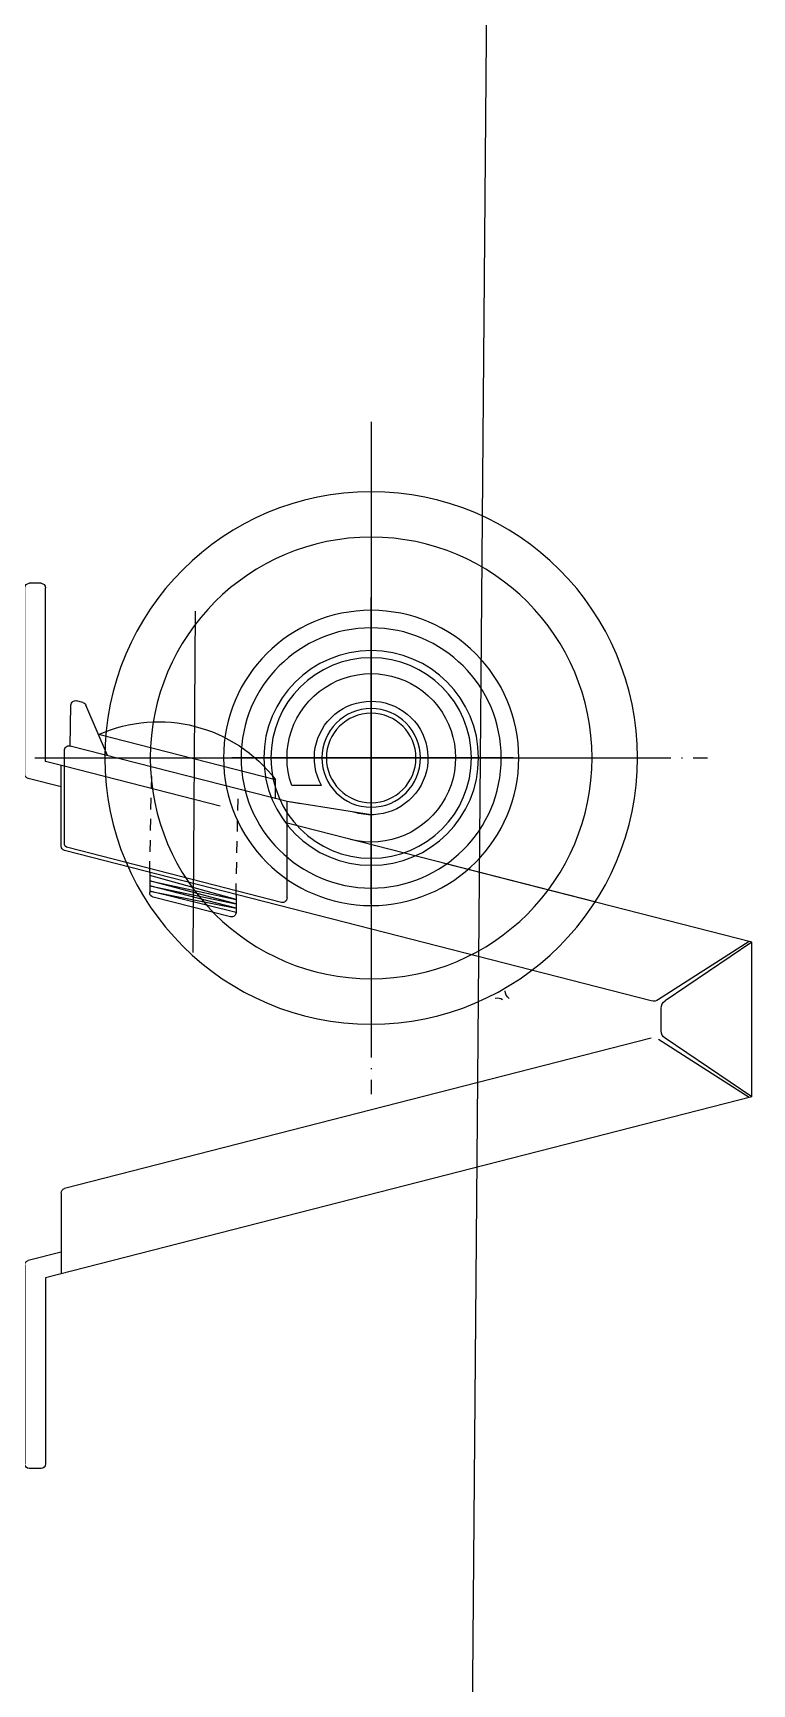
# Model space of a CAD drawing. Header units: millimetres. Extents: x 0 to 420000, y 0 to 297000.
# Drawn here: x 231860.9 to 231928.7, y 44917.4 to 45073.2 of the extents above; entities that cross this region are included whole.
import ezdxf

# ---------------------------------------------------------------- set-up
doc = ezdxf.new("R2010")
doc.units = ezdxf.units.MM
doc.linetypes.add('CEN', pattern=[62, 60, -1, 0, -1])
doc.linetypes.add('HID', pattern=[2, 1.1, -0.9])
doc.layers.add('[0]', color=255, linetype='Continuous')
doc.layers.add('CEN', color=1, linetype='CEN')

# ---------------------------------------------------------------- blocks, each defined once
blk = doc.blocks.new('11')
at = {"color": 7}
for p, q in [((5196.9856117918, -25158.74656224536), (5196.9856117918, -25142.37552183244)), ((5196.9856117918, -25158.74656224536), (5196.9856117918, -25142.37552183244)), ((5198.958219189871, -25159.94462801603), (5198.958219189871, -25142.37552183244)), ((5198.958219189871, -25159.94462801603), (5198.958219189871, -25142.37552183244)), ((5195.527597628081, -25166.75567892503), (5195.527597628081, -25159.12017837481)), ((5195.527597628081, -25166.75567892503), (5195.527597628081, -25159.12017837481)), ((5195.527597628081, -25199.47049692017), (5195.527597628081, -25207.10599747038)), ((5195.527597628081, -25199.47049692017), (5195.527597628081, -25207.10599747038)), ((5198.958219189871, -25206.28154782916), (5198.958219189871, -25225.05243651546)), ((5198.958219189871, -25206.28154782916), (5198.958219189871, -25225.05243651546)), ((5196.9856117918, -25207.47961359983), (5196.9856117918, -25225.05243651546)), ((5196.9856117918, -25207.47961359983), (5196.9856117918, -25225.05243651546))]:
    blk.add_line(p, q, dxfattribs=at)
at = {"color": 7, "linetype": 'CEN'}
for p, q in [((5197.414439487025, -25141.94669413718), (5198.529391494647, -25141.94669413718)), ((5197.414439487025, -25141.94669413718), (5198.529391494647, -25141.94669413718)), ((5197.414439487025, -25225.48126421071), (5198.529391494647, -25225.48126421071)), ((5197.414439487025, -25225.48126421071), (5198.529391494647, -25225.48126421071))]:
    blk.add_line(p, q, dxfattribs=at)
for p, q in [((5195.098304052898, -25159.23018485349), (5196.9856117918, -25158.74656224536)), ((5195.098304052898, -25159.23018485349), (5196.9856117918, -25158.74656224536)), ((5180.50443827594, -25162.96986295882), (5195.098304052898, -25159.23018485349)), ((5180.50443827594, -25162.96986295882), (5195.098304052898, -25159.23018485349)), ((5195.527597628081, -25161.15652083867), (5198.635839257804, -25160.36003392103)), ((5195.527597628081, -25161.15652083867), (5198.635839257804, -25160.36003392103)), ((5139.851221174383, -25181.35554643866), (5195.205217696015, -25167.17108483002)), ((5139.851221174383, -25181.35554643866), (5195.205217696015, -25167.17108483002)), ((5130.345787954079, -25175.82301710378), (5159.492347089938, -25168.35421132523)), ((5130.345787954079, -25190.40315874137), (5130.345787954079, -25175.82301710378)), ((5130.345787954079, -25175.82301710378), (5138.543459577125, -25181.33864875598)), ((5130.345787954079, -25190.40315874137), (5130.345787954079, -25175.82301710378)), ((5130.345787954079, -25175.82301710378), (5138.543459577125, -25181.33864875598)), ((5130.595932329953, -25175.75891760748), (5139.159552539045, -25181.23631672427)), ((5130.595932329953, -25175.75891760748), (5139.159552539045, -25181.23631672427)), ((5138.922341858552, -25184.17594499356), (5138.922341858552, -25182.05023085157)), ((5138.922341858552, -25184.17594499356), (5138.922341858552, -25182.05023085157)), ((5130.345787954079, -25190.40315874137), (5138.543459577125, -25184.88752708922)), ((5130.345787954079, -25190.40315874137), (5138.543459577125, -25184.88752708922)), ((5130.595932329953, -25190.46725823771), (5139.159552539045, -25184.98985912086)), ((5130.595932329953, -25190.46725823771), (5139.159552539045, -25184.98985912086)), ((5139.851221174383, -25184.87062940653), (5195.205217696015, -25199.05509101518)), ((5139.851221174383, -25184.87062940653), (5195.205217696015, -25199.05509101518)), ((5130.345787954079, -25190.40315874137), (5196.9856117918, -25207.47961359983)), ((5130.345787954079, -25190.40315874137), (5196.9856117918, -25207.47961359983)), ((5195.527597628081, -25205.06965500652), (5198.635839257804, -25205.86614192417)), ((5195.527597628081, -25205.06965500652), (5198.635839257804, -25205.86614192417))]:
    blk.add_line(p, q)
at = {"color": 7}
for centre, start, end in [((5197.414439487047, -25142.37552183244), 90, 180), ((5197.414439487047, -25142.37552183244), 90, 180), ((5198.529391494669, -25142.37552183244), 0, 90), ((5198.529391494669, -25142.37552183244), 0, 90), ((5197.414439487047, -25225.05243651546), 180, 270), ((5197.414439487047, -25225.05243651546), 180, 270), ((5198.529391494669, -25225.05243651546), 270, 0), ((5198.529391494669, -25225.05243651546), 270, 0)]:
    blk.add_arc(centre, 0.4288276952236967, start, end, dxfattribs=at)
for centre, radius, start, end in [((5198.529391494669, -25159.94462801603), 0.4288276952236967, 284.3727786850034, 0), ((5198.529391494669, -25159.94462801603), 0.4288276952236967, 284.3727786850034, 0), ((5195.098769932878, -25166.75567892497), 0.4288276952236967, 284.3727786850034, 0), ((5195.098769932878, -25166.75567892497), 0.4288276952236967, 284.3727786850034, 0), ((5138.064686468127, -25182.05023085157), 0.8576553904473933, 0, 56.06618799964051), ((5138.064686468127, -25182.05023085157), 0.8576553904473933, 0, 56.06618799964051), ((5139.638325648089, -25180.52473462862), 0.8576553904473933, 236.0661879996405, 284.3727786850034), ((5139.638325648089, -25180.52473462862), 0.8576553904473933, 236.0661879996405, 284.3727786850034), ((5138.064686468127, -25184.17594499356), 0.8576553904473933, 303.9338120003595, 0), ((5195.098769932878, -25199.47049692017), 0.4288276952236967, 0, 75.62722131499667), ((5195.098769932878, -25199.47049692017), 0.4288276952236967, 0, 75.62722131499667), ((5198.529391494669, -25206.2815478291), 0.4288276952236967, 0, 75.62722131499667), ((5198.529391494669, -25206.2815478291), 0.4288276952236967, 0, 75.62722131499667)]:
    blk.add_arc(centre, radius, start, end)
blk = doc.blocks.new('roll')
at = {"color": 1}
for p, q in [((-4.4334228733e-06, -13.76701811217936), (-4.4334228733e-06, 15.135542328062)), ((-4.4334228733e-06, -13.76701811217936), (-4.4334228733e-06, 15.135542328062)), ((16.61530714217224, 13.86767193785636), (16.82240646092759, -18.37380420189584)), ((16.61530714217224, 13.86767193785636), (16.82240646092759, -18.37380420189584)), ((-13.38834995363868, 0), (13.14283256560156, 0)), ((-13.38834995363868, 0), (13.14283256560156, 0))]:
    blk.add_line(p, q, dxfattribs=at)
for p, q in [((24.8616117004276, 0.2174934283830225), (26.90798956070648, 4.995859091868624)), ((24.8616117004276, 0.2174934283830225), (26.90798956070648, 4.995859091868624)), ((27.1957412279171, 5.242445562849752), (27.78892638478828, 5.394449259329121)), ((27.1957412279171, 5.242445562849752), (27.78892638478828, 5.394449259329121)), ((28.41012365583629, 1.126799616904463), (28.32409547921452, 4.988593866873998)), ((28.41012365583629, 1.126799616904463), (28.32409547921452, 4.988593866873998)), ((9.010276078648529, -2.07367874745978), (25.73455619237393, 2.211918031680397)), ((9.010276078648529, -2.07367874745978), (25.73455619237393, 2.211918031680397)), ((7.933307928215072, -4.120384413283318), (28.41012365583629, 1.126799616904463)), ((7.933307928215072, -4.120384413283318), (28.41012365583629, 1.126799616904463)), ((4.688133527735771, -2.598975516797509), (7.497587405718149, -2.598975516797509)), ((4.688133527735771, -2.598975516797509), (7.497587405718149, -2.598975516797509)), ((9.010276078648529, -3.844411324651446), (9.010276078648529, -2.07367874745978)), ((9.010276078648529, -3.844411324651446), (9.010276078648529, -2.07367874745978)), ((-4.4334228733e-06, -5.360346190340351), (7.933307928215072, -4.120384413283318)), ((-4.4334228733e-06, -5.360346190340351), (7.933307928215072, -4.120384413283318)), ((6.653694831000393, -4.320385529776103), (7.933307928215072, -4.120384413283318)), ((6.653694831000393, -4.320385529776103), (7.933307928215072, -4.120384413283318)), ((-21.21325120764414, -13.62553265562747), (7.933307928215072, -6.156726877088658)), ((8.468583386596947, -13.6298537759576), (28.62301918215235, -8.465279603376983)), ((8.468583386596947, -13.6298537759576), (28.62301918215235, -8.465279603376983)), ((20.89626956555185, -10.85633375548059), (20.89626956555185, -12.71213901398005)), ((20.89626956555185, -10.85633375548059), (20.89626956555185, -12.71213901398005)), ((12.74854335630152, -12.94418859662255), (12.74854335630152, -14.58021966129308)), ((12.74854335630152, -12.94418859662255), (12.74854335630152, -14.58021966129308)), ((13.2838188146834, -14.99562556628371), (20.57388963348785, -13.12754491897067)), ((13.2838188146834, -14.99562556628371), (20.57388963348785, -13.12754491897067))]:
    blk.add_line(p, q)
at = {"color": 7}
for p, q in [((28.94539911421816, -8.049873698386362), (28.94539911421816, 0.7113937119138427)), ((28.94539911421816, -8.049873698386362), (28.94539911421816, 0.7113937119138427)), ((7.933307928215072, -13.21444787096698), (7.933307928215072, -4.120384413283318)), ((7.933307928215072, -13.21444787096698), (7.933307928215072, -4.120384413283318))]:
    blk.add_line(p, q, dxfattribs=at)
at = {"color": 1, "linetype": 'HID'}
for p, q in [((20.89626956555185, -10.85633375548059), (20.68917024679831, -0.8516946940799243)), ((20.89626956555185, -10.85633375548059), (20.68917024679831, -0.8516946940799243)), ((12.74854335630152, -12.94418859662255), (12.54144403754799, -2.939549535221885)), ((12.74854335630152, -12.94418859662255), (12.54144403754799, -2.939549535221885))]:
    blk.add_line(p, q, dxfattribs=at)
at = {"color": 2}
for p, q in [((12.74567889548234, -14.1789496334386), (20.89626956555185, -12.05735548230586)), ((12.74567889548234, -14.1789496334386), (20.89626956555185, -12.05735548230586)), ((12.74854394937756, -13.35474682413041), (20.89626956555185, -11.07916831295006)), ((12.74854394937756, -13.35474682413041), (20.89626956555185, -11.07916831295006)), ((20.89626956555185, -11.59145817562239), (12.74854394937756, -13.35474682413041)), ((20.89626956555185, -11.59145817562239), (12.74854394937756, -13.35474682413041)), ((12.75707770146619, -13.77366380317835), (20.89626956555185, -11.59145817562239)), ((12.75707770146619, -13.77366380317835), (20.89626956555185, -11.59145817562239)), ((20.89626956555185, -12.05735548230586), (12.75707770146619, -13.77366380317835)), ((20.89626956555185, -12.05735548230586), (12.75707770146619, -13.77366380317835)), ((20.89626956555185, -12.5696453449782), (12.74567889548234, -14.1789496334386)), ((20.89626956555185, -12.5696453449782), (12.74567889548234, -14.1789496334386)), ((12.74854335630152, -14.58021966129308), (20.89626956555185, -12.5696453449782)), ((12.74854335630152, -14.58021966129308), (20.89626956555185, -12.5696453449782))]:
    blk.add_line(p, q, dxfattribs=at)
at = {"color": 7}
for radius in [25.12672360912414, 20.83844665688717]:
    blk.add_circle((0, 3.0731898732e-06), radius, dxfattribs=at)
at = {"color": 4}
for radius in [13.93334397582993, 12.27516477856566, 10.13102630244727]:
    blk.add_circle((0, 3.0731898732e-06), radius, dxfattribs=at)
at = {"color": 6}
blk.add_circle((0, 3.0731898732e-06), 9.464227228934476, dxfattribs=at)
for radius in [4.652780493177119, 4.223952792952509]:
    blk.add_circle((0, 3.0731898732e-06), radius)
for centre, radius, start, end in [((-0.0100228198425612, 0.0139481529477053), 7.949313266143093, 340.8102292890781, 284.417772213925), ((-0.0100228198425612, 0.0139481529477053), 7.949313266143093, 340.8102292890781, 284.417772213925), ((-4.4334010454e-06, 0), 5.360346190296208, 330.9972121320973, 287.7667005647796), ((-4.4334010454e-06, 0), 5.360346190296208, 330.9972121320973, 287.7667005647796), ((27.30218899104694, 4.827039657917338), 0.4288276952236967, 104.3727786849918, 156.816536755109), ((27.30218899104694, 4.827039657917338), 0.4288276952236967, 104.3727786849918, 156.816536755109), ((27.89537414796905, 4.9790433543385), 0.4288276952236967, 1.276151966961008, 104.3727786849918), ((27.89537414796905, 4.9790433543385), 0.4288276952236967, 1.276151966961008, 104.3727786849918), ((20.05604573397795, -10.44752511568367), 13.86110855153509, 65.91148276454444, 142.834074605185), ((20.05604573397795, -10.44752511568367), 13.86110855153509, 65.91148276454444, 142.834074605185), ((28.51657141901524, 0.7113937119720504), 0.4288276952236967, 0, 104.3727786849918), ((28.51657141901524, 0.7113937119720504), 0.4288276952236967, 0, 104.3727786849918), ((28.51657141899341, -8.049873698386362), 0.4288276952236967, 284.3727786849918, 0), ((28.51657141899341, -8.049873698386362), 0.4288276952236967, 284.3727786849918, 0), ((8.362135623459835, -13.21444787096698), 0.4288276952236967, 180, 284.3727786849918), ((8.362135623459835, -13.21444787096698), 0.4288276952236967, 180, 284.3727786849918), ((20.46744187035074, -12.71213901398005), 0.4288276952236967, 284.3727786849918, 0), ((20.46744187035074, -12.71213901398005), 0.4288276952236967, 284.3727786849918, 0), ((13.17737105154811, -14.58021966129308), 0.4288276952236967, 180, 284.3727786849918), ((13.17737105154811, -14.58021966129308), 0.4288276952236967, 180, 284.3727786849918), ((-13.49435269359492, -21.97846054541878), 0.8576553904473933, 303.9338120003598, 0), ((-11.92071351363302, -23.50395676831249), 0.8576553904473933, 75.62722131500813, 123.9338120003597), ((-11.92071351363302, -23.50395676831249), 0.8576553904473933, 75.62722131500813, 123.9338120003597)]:
    blk.add_arc(centre, radius, start, end)
at = {"layer": 'CEN'}
for p, q in [((0, 31.73325251974166), (0, -31.73324637336191)), ((31.73324944655542, 3.0731898732e-06), (-31.7332494465536, 3.0731898732e-06))]:
    blk.add_line(p, q, dxfattribs=at)
blk = doc.blocks.new('냉동오버헤드(220321)')
at = {"layer": '[0]', "color": 4}
blk.add_line((-85.99809024506249, -0.4583174179424532, 14.05068239681559), (-110.9846888149041, 2997.933523405867, 14.05068239681559), dxfattribs=at)
for name, p in [('roll', (-80.3019414228038, 554.8316222489811, 51.99062146628221)), ('11', (-5246.575907372229, 25713.25840670802, 51.9906214662807))]:
    blk.add_blockref(name, p)
blk = doc.blocks.new('오버헤드도어(저온2)(220321)(3F)')
at = {"xscale": -1}
blk.add_blockref('냉동오버헤드(220321)', (800.0000000998552, 2.252636477351189e-08, -14.05068239681015), dxfattribs=at)
blk = doc.blocks.new('3층')
blk.add_blockref('오버헤드도어(저온2)(220321)(3F)', (4801323.765984955, -411118.714246383))

msp = doc.modelspace()

# ---------------------------------------------------------------- block references
msp.add_blockref('3층', (-4570311.260688039, 455568.7142465693))

doc.saveas('drawing.dxf')
